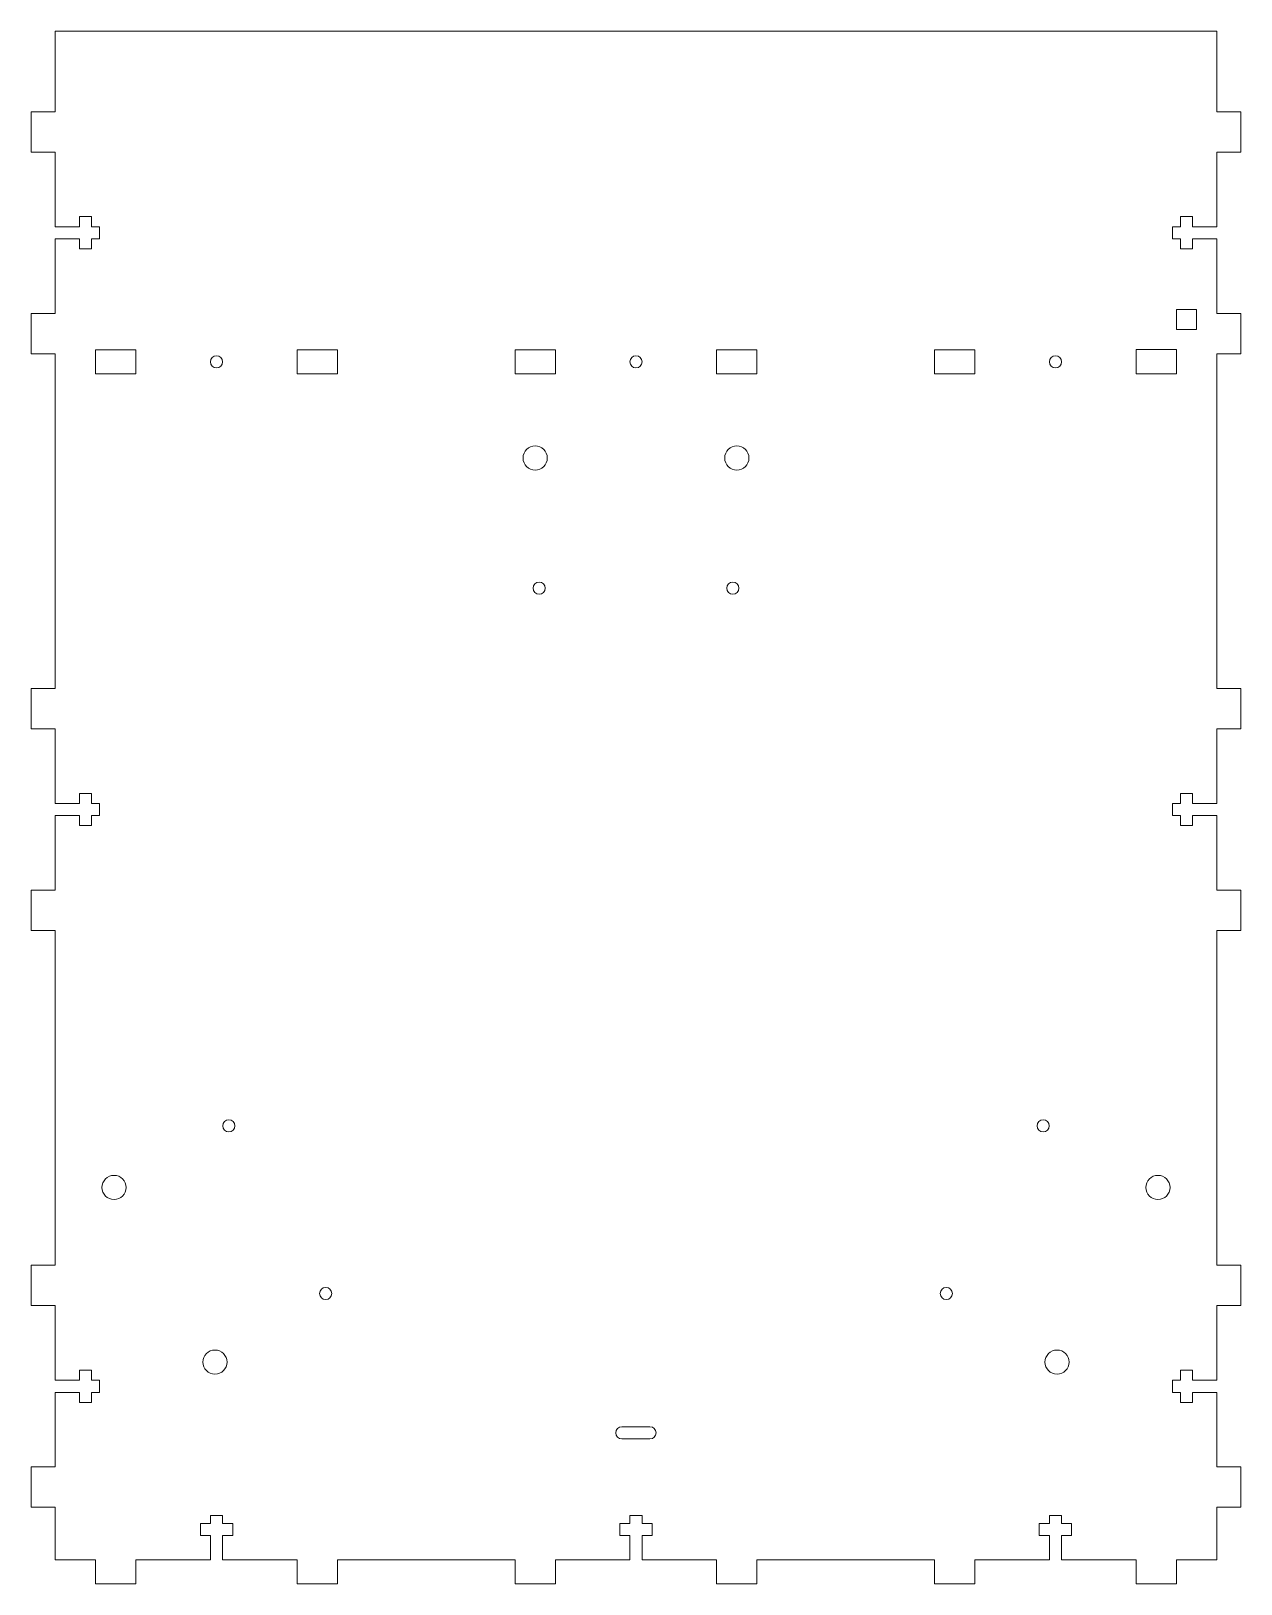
# Model space of a CAD drawing. Extents: x 0 to 300, y 0 to 385.
import ezdxf

# ---------------------------------------------------------------- set-up
doc = ezdxf.new("R2010")
doc.units = 0
doc.layers.get('0').update_dxf_attribs({"color": 13, "linetype": 'CONTINUOUS', "lineweight": 5, "true_color": 0xa55252})

msp = doc.modelspace()

# ---------------------------------------------------------------- linework, layer by layer
for p, q in [((294, 385), (6, 385)), ((294, 365), (294, 385)), ((6, 365), (6, 385)), ((0, 365), (0, 355)), ((6, 365), (0, 365)), ((294, 365), (300, 365)), ((300, 355), (300, 365)), ((6, 355), (0, 355)), ((6, 336.5), (6, 355)), ((294, 355), (300, 355)), ((294, 336.5), (294, 355)), ((12, 336.5), (12, 339)), ((12, 339), (15, 339)), ((15, 336.5), (15, 339)), ((285, 336.5), (285, 339)), ((288, 339), (285, 339)), ((288, 336.5), (288, 339)), ((6, 336.5), (12, 336.5)), ((15, 336.5), (17, 336.5)), ((17, 336.5), (17, 333.5)), ((283, 336.5), (283, 333.5)), ((285, 336.5), (283, 336.5)), ((294, 336.5), (288, 336.5)), ((6, 333.5), (12, 333.5)), ((6, 315), (6, 333.5)), ((12, 333.5), (12, 331)), ((15, 333.5), (15, 331)), ((15, 333.5), (17, 333.5)), ((285, 333.5), (283, 333.5)), ((285, 333.5), (285, 331)), ((294, 333.5), (288, 333.5)), ((288, 333.5), (288, 331)), ((294, 315), (294, 333.5)), ((12, 331), (15, 331)), ((288, 331), (285, 331)), ((284, 316), (289, 316)), ((284, 311), (284, 316)), ((289, 316), (289, 311)), ((0, 315), (0, 305)), ((6, 315), (0, 315)), ((294, 315), (300, 315)), ((300, 305), (300, 315)), ((289, 311), (284, 311)), ((6, 305), (0, 305)), ((6, 305), (6, 222)), ((16, 306), (16, 300)), ((26, 306), (16, 306)), ((26, 300), (26, 306)), ((66, 306), (66, 300)), ((76, 306), (66, 306)), ((76, 300), (76, 306)), ((130, 306), (120, 306)), ((120, 306), (120, 300)), ((130, 300), (130, 306)), ((180, 306), (170, 306)), ((170, 300), (170, 306)), ((180, 300), (180, 306)), ((224, 300), (224, 306)), ((224, 306), (234, 306)), ((234, 306), (234, 300)), ((284, 306.01), (274, 306.01)), ((274, 306.01), (274, 300)), ((284, 300), (284, 306.01)), ((294, 305), (294, 222)), ((294, 305), (300, 305)), ((16, 300), (26, 300)), ((66, 300), (76, 300)), ((120, 300), (130, 300)), ((180, 300), (170, 300)), ((234, 300), (224, 300)), ((274, 300), (284, 300)), ((0, 222), (0, 212)), ((6, 222), (0, 222)), ((294, 222), (300, 222)), ((300, 212), (300, 222)), ((6, 212), (0, 212)), ((6, 212), (6, 193.5)), ((294, 212), (300, 212)), ((294, 212), (294, 193.5)), ((6, 193.5), (12, 193.5)), ((12, 193.5), (12, 196)), ((12, 196), (15, 196)), ((15, 193.5), (15, 196)), ((15, 193.5), (17, 193.5)), ((17, 193.5), (17, 190.5)), ((283, 193.5), (283, 190.5)), ((285, 193.5), (283, 193.5)), ((285, 193.5), (285, 196)), ((288, 196), (285, 196)), ((288, 193.5), (288, 196)), ((294, 193.5), (288, 193.5)), ((6, 190.5), (6, 172)), ((6, 190.5), (12, 190.5)), ((12, 190.5), (12, 188)), ((15, 190.5), (17, 190.5)), ((15, 190.5), (15, 188)), ((285, 190.5), (283, 190.5)), ((285, 190.5), (285, 188)), ((294, 190.5), (288, 190.5)), ((288, 190.5), (288, 188)), ((294, 190.5), (294, 172)), ((12, 188), (15, 188)), ((288, 188), (285, 188)), ((0, 172), (0, 162)), ((6, 172), (0, 172)), ((294, 172), (300, 172)), ((300, 162), (300, 172)), ((6, 162), (0, 162)), ((6, 162), (6, 79)), ((294, 162), (294, 79)), ((294, 162), (300, 162)), ((0, 79), (0, 69)), ((6, 79), (0, 79)), ((294, 79), (300, 79)), ((300, 69), (300, 79)), ((6, 69), (0, 69)), ((6, 69), (6, 50.5)), ((294, 69), (300, 69)), ((294, 69), (294, 50.5)), ((6, 50.5), (12, 50.5)), ((12, 50.5), (12, 53)), ((12, 53), (15, 53)), ((15, 50.5), (15, 53)), ((15, 50.5), (17, 50.5)), ((17, 50.5), (17, 47.5)), ((285, 50.5), (283, 50.5)), ((283, 50.5), (283, 47.5)), ((288, 53), (285, 53)), ((285, 50.5), (285, 53)), ((288, 50.5), (288, 53)), ((294, 50.5), (288, 50.5)), ((6, 47.5), (6, 29)), ((6, 47.5), (12, 47.5)), ((12, 47.5), (12, 45)), ((15, 47.5), (15, 45)), ((15, 47.5), (17, 47.5)), ((285, 47.5), (283, 47.5)), ((285, 47.5), (285, 45)), ((288, 47.5), (288, 45)), ((294, 47.5), (288, 47.5)), ((294, 47.5), (294, 29)), ((12, 45), (15, 45)), ((288, 45), (285, 45)), ((146.47, 38.95), (153.47, 38.95)), ((153.47, 35.95), (146.47, 35.95)), ((6, 29), (0, 29)), ((0, 29), (0, 19)), ((294, 29), (300, 29)), ((300, 19), (300, 29)), ((6, 19), (0, 19)), ((6, 19), (6, 6)), ((47.5, 17), (44.5, 17)), ((44.5, 15), (44.5, 17)), ((47.5, 15), (47.5, 17)), ((148.5, 15), (148.5, 17)), ((151.5, 17), (148.5, 17)), ((151.5, 15), (151.5, 17)), ((252.5, 15), (252.5, 17)), ((255.5, 17), (252.5, 17)), ((255.5, 15), (255.5, 17)), ((294, 19), (300, 19)), ((294, 19), (294, 6)), ((44.5, 15), (42, 15)), ((42, 12), (42, 15)), ((44.5, 12), (42, 12)), ((44.5, 6), (44.5, 12)), ((47.5, 15), (50, 15)), ((47.5, 12), (50, 12)), ((47.5, 6), (47.5, 12)), ((50, 12), (50, 15)), ((148.5, 15), (146, 15)), ((146, 12), (146, 15)), ((148.5, 12), (146, 12)), ((148.5, 6), (148.5, 12)), ((151.5, 15), (154, 15)), ((151.5, 12), (154, 12)), ((151.5, 6), (151.5, 12)), ((154, 12), (154, 15)), ((250, 12), (250, 15)), ((252.5, 15), (250, 15)), ((252.5, 12), (250, 12)), ((252.5, 6), (252.5, 12)), ((255.5, 15), (258, 15)), ((255.5, 12), (258, 12)), ((255.5, 6), (255.5, 12)), ((258, 12), (258, 15)), ((6, 6), (16, 6)), ((16, 6), (16, 0)), ((26, 6), (26, 0)), ((26, 6), (44.5, 6)), ((47.5, 6), (66, 6)), ((66, 6), (66, 0)), ((76, 6), (120, 6)), ((76, 6), (76, 0)), ((120, 6), (120, 0)), ((130, 6), (130, 0)), ((130, 6), (148.5, 6)), ((151.5, 6), (170, 6)), ((170, 6), (170, 0)), ((180, 6), (180, 0)), ((180, 6), (224, 6)), ((224, 6), (224, 0)), ((234, 6), (234, 0)), ((234, 6), (252.5, 6)), ((255.5, 6), (274, 6)), ((274, 6), (274, 0)), ((284, 6), (294, 6)), ((284, 6), (284, 0)), ((16, 0), (26, 0)), ((66, 0), (76, 0)), ((120, 0), (130, 0)), ((170, 0), (180, 0)), ((224, 0), (234, 0)), ((274, 0), (284, 0))]:
    msp.add_line(p, q)
for centre, radius in [((46, 303), 1.5), ((150, 303), 1.5), ((254, 303), 1.5), ((125, 279.15), 3), ((175, 279.15), 3), ((126, 246.86), 1.5), ((174, 246.86), 1.5), ((49.05, 113.58), 1.5), ((250.95, 113.58), 1.5), ((20.59, 98.3), 3), ((279.41, 98.3), 3), ((73.05, 72.01), 1.5), ((226.95, 72.01), 1.5), ((45.59, 55), 3), ((254.41, 55), 3)]:
    msp.add_circle(centre, radius)
for centre, start, end in [((146.47, 37.45), 90, 270), ((153.47, 37.45), 270, 90)]:
    msp.add_arc(centre, 1.5, start, end)

doc.saveas('drawing.dxf')
